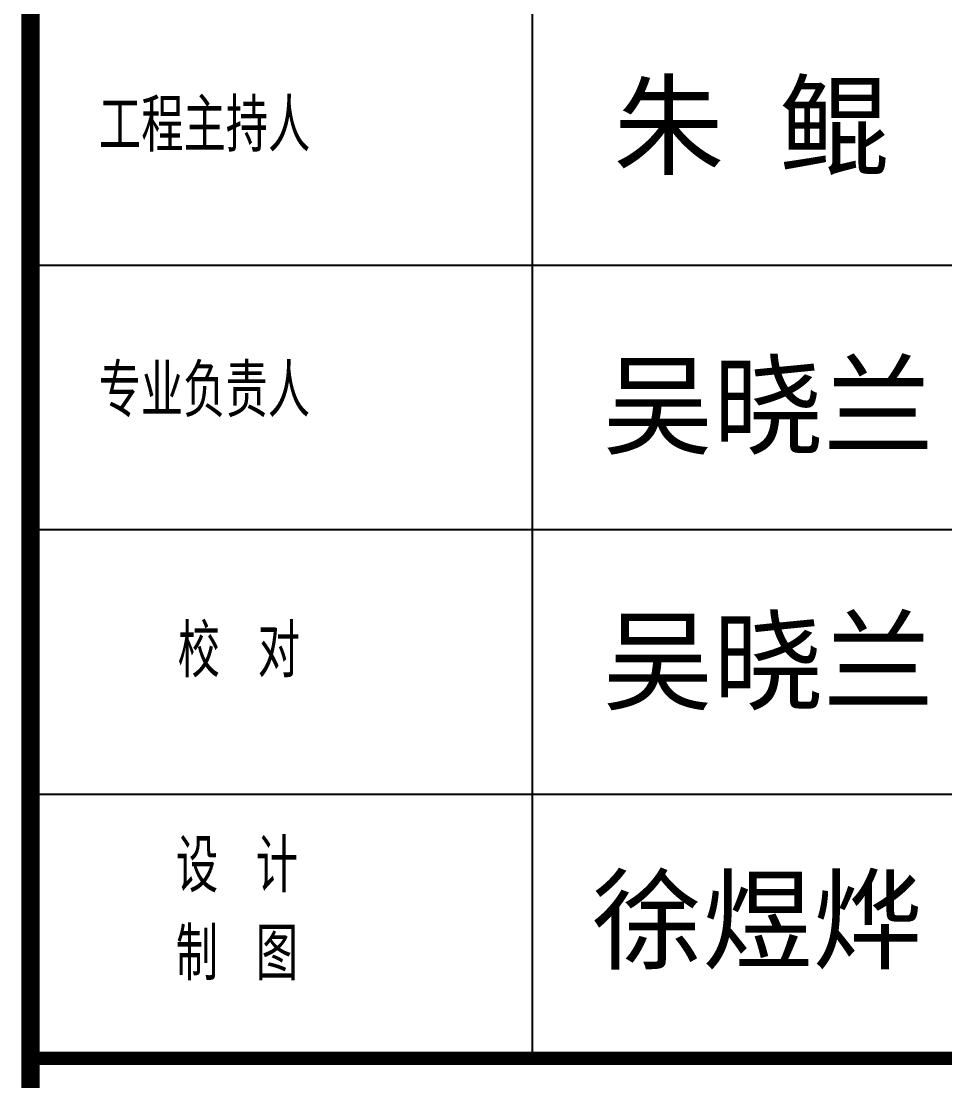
# Model space of a CAD drawing. Extents: x 1728470 to 1835391, y -157368 to 197905.
# Drawn here: x 1781540 to 1785035, y 126408 to 130416 of the extents above; entities that cross this region are included whole.
import ezdxf

# ---------------------------------------------------------------- set-up
doc = ezdxf.new("R2010")
doc.units = 0
doc.header["$LTSCALE"] = 1000
doc.header["$MEASUREMENT"] = 0
for name, color, linetype in [('PP-PM-TK', 7, 'CONTINUOUS'), ('PUB_TEXT', 7, 'CONTINUOUS'), ('PUB_TITLE', 4, 'CONTINUOUS'), ('签名', 255, 'CONTINUOUS')]:
    doc.layers.add(name, color=color, linetype=linetype)
doc.styles.add('-黑体', font='simhei.ttf', dxfattribs={"width": 0.8})
doc.styles.add('TQ', font='txt.shx', dxfattribs={"width": 0.8, "bigfont": 'hztxt.shx'})

msp = doc.modelspace()

# ---------------------------------------------------------------- linework, layer by layer
at = {"layer": 'PP-PM-TK', "color": 4}
for points, const_width in [([(1781574.8, 150229), (1781574.8, 110229)], 70), ([(1781574.8, 126493), (1787074.8, 126493)], 20)]:
    msp.add_lwpolyline(points, dxfattribs=dict(at, const_width=const_width))
at = {"layer": 'PUB_TITLE', "color": 4}
for p, q in [((1783474.8, 126493), (1783474.8, 133493)), ((1781574.8, 129493), (1787074.8, 129493)), ((1781574.8, 128493), (1787074.8, 128493)), ((1781574.8, 127493), (1787074.8, 127493)), ((1781574.8, 126493), (1787074.8, 126493))]:
    msp.add_line(p, q, dxfattribs=at)
at = {"layer": 'PUB_TITLE', "color": 4, "const_width": 50}
msp.add_lwpolyline([(1781574.8, 126493), (1787074.8, 126493)], dxfattribs=at)

# ---------------------------------------------------------------- texts
at = {"layer": 'PUB_TEXT', "color": 2, "char_height": 200, "width": 1679.83, "attachment_point": 1, "style": 'TQ'}
for s, insert in [('工程主持人', (1781833.9, 130122.6)), ('专业负责人', (1781832.9, 129118.7)), ('校 对', (1782131.9, 128134.4)), ('设 计 \\P制 图', (1782125.2, 127321.6))]:
    msp.add_mtext(s, dxfattribs=dict(at, insert=insert))
at = {"layer": '签名', "linetype": 'CONTINUOUS', "style": '-黑体'}
for s, p in [('朱 鲲', (1783781, 129868.5)), ('吴晓兰', (1783740.4, 128810.4)), ('吴晓兰', (1783740.4, 127843.4)), ('徐煜烨', (1783699.5, 126863.6))]:
    msp.add_text(s, height=306, dxfattribs=at).set_placement(p)

doc.saveas('drawing.dxf')
